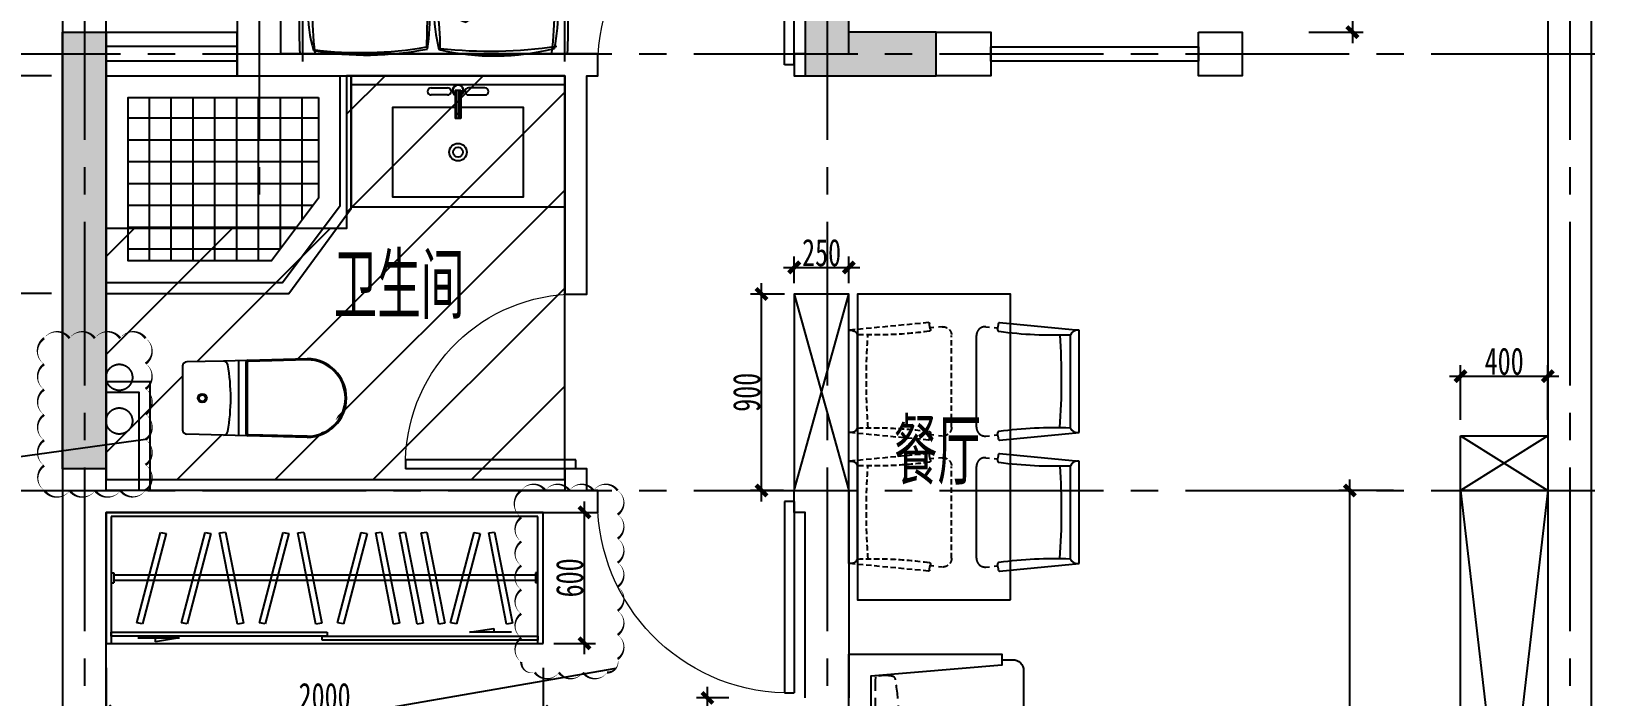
# Model space of a CAD drawing. Header units: millimetres. Extents: x -133666 to 880576, y -269375 to 86941.
# Drawn here: x 26232 to 33460, y -250007 to -246965 of the extents above; entities that cross this region are included whole.
import ezdxf

# ---------------------------------------------------------------- set-up
doc = ezdxf.new("R2010")
doc.units = ezdxf.units.MM
doc.header["$LTSCALE"] = 1000
for name, pattern in [('CENTER', [50.8, 31.75, -6.35, 6.35, -6.35]), ('CENTER2', [1.125, 0.75, -0.125, 0.125, -0.125]), ('DASH', [0.35, 0.25, -0.1]), ('DASHED', [19.05, 12.7, -6.35]), ('PS', [3200, 1500, -200, 1500]), ('TRATTEGGIATA2', [0.375, 0.25, -0.125])]:
    doc.linetypes.add(name, pattern=pattern)
doc.layers.get('0').update_dxf_attribs({"linetype": 'CONTINUOUS'})
doc.layers.get('Defpoints').update_dxf_attribs({"color": 6, "linetype": 'CONTINUOUS'})
for name, color, linetype in [('A-FUR', 8, 'CONTINUOUS'), ('A-Lvtry', 5, 'CONTINUOUS'), ('A-降板区域', 251, 'CONTINUOUS'), ('AXIS', 253, 'CENTER'), ('DIM', 3, 'CONTINUOUS'), ('P-Furniture(活动家具)', 134, 'CONTINUOUS'), ('P-Plumbing-fix(洁具)', 134, 'CONTINUOUS'), ('P-活动家具', 146, 'CONTINUOUS'), ('PS', 6, 'PS'), ('PUB_HATCH', 8, 'CONTINUOUS'), ('PUB_TEXT', 7, 'CONTINUOUS'), ('WALL', 2, 'CONTINUOUS'), ('WINDOW', 4, 'CONTINUOUS'), ('剪力墙', 6, 'CONTINUOUS')]:
    doc.layers.add(name, color=color, linetype=linetype)
doc.layers.add('S-ANNO-REVS', color=1, linetype='CONTINUOUS', true_color=0xff0000, plot=False)
doc.styles.add('DIM', font='', dxfattribs={"width": 0.7})
doc.styles.get("Standard").update_dxf_attribs({"font": 'tssdeng.shx', "bigfont": 'tssdchn.shx'})
doc.styles.add('ZZ', font='tssdeng.shx', dxfattribs={"width": 0.7, "bigfont": 'tssdchn.shx'})
doc.styles.get('DIM').set_extended_font_data('SimSun')
doc.dimstyles.new('TSSD_100_100', dxfattribs={"dimtxt": 300, "dimasz": 100, "dimexe": 100, "dimexo": 250, "dimgap": 100, "dimtad": 1, "dimdec": 0, "dimzin": 0, "dimdsep": 46, "dimtxsty": 'ZZ', "dimblk": 'ARCHTICK', "dimcen": 0, "dimdle": 100, "dimclrd": 256, "dimclrt": 7, "dimadec": 0, "dimazin": 0, "dimtfac": 1, "dimtdec": 0, "dimtix": 1, "dimtmove": 2, "dimatfit": 3, "dimfxl": 0, "dimtolj": 1, "dimtzin": 0, "dimarcsym": 0})
doc.dimstyles.new('金螳螂1-50', dxfattribs={"dimscale": 50, "dimtxt": 2.5, "dimasz": 1, "dimexe": 1, "dimexo": 1, "dimgap": 0.1, "dimtad": 1, "dimdec": 0, "dimrnd": 5, "dimzin": 0, "dimdsep": 46, "dimtxsty": 'DIM', "dimblk": 'ARCHTICK', "dimcen": 2, "dimdle": 1, "dimclrd": 254, "dimclre": 254, "dimclrt": 30, "dimadec": 0, "dimazin": 0, "dimtfac": 1, "dimtdec": 0, "dimtix": 1, "dimtmove": 2, "dimatfit": 3, "dimldrblk": 'A', "dimfxl": 0, "dimtolj": 1, "dimtzin": 0, "dimarcsym": 0})

# ---------------------------------------------------------------- blocks, each defined once
blk = doc.blocks.new('u5g')
at = {"color": 8, "linetype": 'DASH', "ltscale": 20}
for p, q in [((20, -300), (30, -300)), ((30, -300), (30, -350)), ((1705, -300), (1695, -300)), ((1695, -300), (1695, -350)), ((20, -350), (30, -350)), ((1695, -312.5), (30, -312.5)), ((1695, -337.5), (30, -337.5)), ((1705, -350), (1695, -350))]:
    blk.add_line(p, q, dxfattribs=at)
at = {"color": 8, "ltscale": 20}
for p, q in [((124.9, -623), (290.1, -623)), ((290.1, -623), (195, -641.9)), ((195, -641.9), (195, -623)), ((1434.9, -595), (1530, -576.1)), ((1600.1, -595), (1434.9, -595)), ((1530, -576.1), (1530, -595))]:
    blk.add_line(p, q, dxfattribs=at)
at = {"linetype": 'DASH', "ltscale": 20}
for points in [[(1725, 0), (0, 0), (0, -650), (1725, -650)], [(20, -595), (872.5, -595), (872.5, -615), (20, -615)], [(852.5, -615), (1705, -615), (1705, -635), (852.5, -635)]]:
    blk.add_lwpolyline(points, close=True, dxfattribs=at)
blk.add_lwpolyline([(1705, -650), (1705, -20), (20, -20), (20, -650)], dxfattribs=at)
at = {"color": 8, "linetype": 'DASH', "ltscale": 20}
for points in [[(120.6, -547.7), (214.1, -99.8), (237.1, -104.6), (143.5, -552.5)], [(297.3, -547.7), (390.9, -99.8), (413.8, -104.6), (320.3, -552.5)], [(518.6, -554.1), (447.8, -102.1), (471, -98.4), (541.8, -550.4)], [(604.7, -547.7), (698.2, -99.8), (721.2, -104.6), (627.7, -552.5)], [(827.7, -554.1), (756.9, -102.1), (780.1, -98.4), (850.9, -550.4)], [(913.8, -547.7), (1007.3, -99.8), (1030.3, -104.6), (936.8, -552.5)], [(1135.1, -554.1), (1064.3, -102.1), (1087.5, -98.4), (1158.3, -550.4)], [(1228.3, -554.1), (1157.5, -102.1), (1180.7, -98.4), (1251.5, -550.4)], [(1313.9, -554.1), (1243.1, -102.1), (1266.3, -98.4), (1337.1, -550.4)], [(1360, -547.7), (1453.5, -99.8), (1476.5, -104.6), (1383, -552.5)], [(1581.2, -554.1), (1510.4, -102.1), (1533.7, -98.4), (1604.4, -550.4)]]:
    blk.add_lwpolyline(points, close=True, dxfattribs=at)
blk = doc.blocks.new('A$C14777907')
at = {"layer": 'P-Furniture(活动家具)'}
h = blk.add_hatch(dxfattribs=at)
h.set_pattern_fill('AR-SAND', color=250, scale=0.5, style=0)
h.paths.add_polyline_path([(-546.9, 316.1), (-546.9, -5.9), (653.1, -5.9), (653.1, 316.1)])
at = {"layer": 'P-Furniture(活动家具)', "color": 251}
for p, q in [((-546.9, 1677.6), (-546.9, -510.8)), ((653.1, 1677.6), (653.1, -510.8)), ((677.6, 1114.1), (-550, 450.1)), ((677.6, 1084.6), (-546.9, 316.1)), ((-341.9, 1043), (-592.9, 1043)), ((10.9, 1043), (-61.4, 1043)), ((548.8, 1043), (279.5, 1043)), ((-306.2, 993), (-592.9, 993)), ((456.2, 993), (-141.8, 993)), ((-546.9, 316.1), (653.1, 316.1)), ((-560.1, -5.9), (653.1, -5.9)), ((54.1, -457), (-592.9, -457)), ((686.8, -457), (54.1, -457))]:
    blk.add_line(p, q, dxfattribs=at)
at = {"layer": 'P-Furniture(活动家具)'}
blk.add_line((665.3, 1643), (-559.2, 1643), dxfattribs=at)
for points in [[(-559.2, 1643, 0.015145), (-561.6, 1457.8, 0.00267), (-566.3, 1232.8, 0.058958), (-559.7, 1098, -0.038458), (-557.2, 976.2, 0.025508), (-557.2, 824.4, -0.039412), (-564.9, 621.7, 0.016498), (-570.4, 474, -0.095063), (-589.9, 343.7, 0.129887), (-610.3, 249.3, 0.123513), (-589.3, 151, -0.132991), (-566.3, 45.8, -0.041346), (-561.8, -142.7, 0.014819), (-568.4, -369.3, -0.211134), (-585, -409.6, 0.329446), (-601.7, -532.5, 0.37589), (-528.7, -565.2, 0.122432), (-475.2, -524.5, -0.342539), (-413.7, -504.4, 0.141351), (-284.9, -502, -0.036442), (-152.1, -487.1, -0.036947), (-16.4, -489.1, 0.022047), (54.1, -488.1, -0.02246)], [(665.3, 1643, -0.015145), (667.7, 1457.8, -0.00267), (672.4, 1232.8, -0.058958), (665.9, 1098, 0.038458), (663.3, 976.2, -0.025508), (663.3, 824.4, 0.039412), (671, 621.7, -0.016498), (676.5, 474, 0.037552), (667.2, 193.7, -0.045167), (672.4, 8, 0.051681), (667.9, -142.7, -0.014819), (674.5, -369.3, 0.211134), (691.1, -409.6, -0.329446), (707.8, -532.5, -0.367495), (632.8, -565.2, -0.123892), (580.3, -524.5, 0.358288), (521.8, -504.4, -0.141351), (393, -502, 0.036442), (260.2, -487.1, 0.036947), (124.6, -489.1, -0.022047), (54.1, -488.1, 0.02316)]]:
    blk.add_lwpolyline(points, format="xyb", dxfattribs=at)
at = {"layer": 'P-Furniture(活动家具)', "color": 251}
for centre, radius, start, end in [((365.4, 1440.3), 882.2, 168.41669, 192.50944), ((-202.1, -493.4), 2123.6, 83.88283, 98.3309), ((1430.1, 1422.9), 1929.9, 173.60879, 185.83391), ((-223.4, 547.9), 1104.5, 76.75454, 104.44305), ((800, 1593.1), 776.2, 178.15349, 191.67645), ((-710.9, 1434.7), 764.1, 0.05119, 14.26694), ((1633.7, 1420.2), 1564.6, 172.65046, 179.51242), ((-2949, 1639.8), 3035.7, 356.06735, 359.45452), ((360.2, 233.3), 1414.7, 80.05286, 101.34071), ((385.7, -92.7), 1729.7, 82.696, 99.95821), ((-1319.7, 1422.9), 1929.9, 354.16609, 6.39121), ((-39, 1443.9), 669, 343.0859, 15.86119), ((65.9, 1222.4), 317.9, 120.2878, 164.59824), ((-116.8, 1393.5), 105.8, 21.67931, 77.8243), ((379.3, 1237.4), 224.7, 76.50973, 152.29583), ((-55, 1289.3), 504.7, 333.49737, 20.69743), ((106.6, 1325.2), 529.9, 174.18704, 224.47313), ((37.4, 1231.1), 204.9, 26.15787, 125.83294), ((547.7, 1343), 615, 170.80231, 211.34581), ((-624.7, 1087), 649.1, 355.85031, 28.95445), ((-0.7, 1153), 244.5, 19.16577, 101.95874), ((-367.8, 1118.9), 253.6, 51.91879, 103.67035), ((496.5, 1468.1), 918.9, 186.69659, 212.61963), ((-386.8, 1118.3), 245, 27.99994, 96.84592), ((-356.5, 1625.4), 401.2, 247.48899, 261.69991), ((-514.8, 711.2), 543.6, 79.67694, 89.50551), ((420.2, 1855.3), 632.4, 272.28267, 286.61757), ((1321, -4098.5), 5398.7, 97.65435, 99.32678), ((-273.3, 1294.1), 328.6, 264.31868, 321.27219), ((107.1, 1764.1), 741.4, 260.93942, 295.21906)]:
    blk.add_arc(centre, radius, start, end, dxfattribs=at)
blk = doc.blocks.new('B20190222125856')
at = {"layer": 'AXIS', "linetype": 'CENTER2'}
for p, q in [((0, 11781), (0, -2685.7)), ((800, 11781), (800, 5144.8)), ((3400, 11781), (3400, -2685.7)), ((6800, 11781), (6800, -2685.7)), ((-2834.7, 5800), (9118.1, 5800)), ((-2834.7, 3800), (9118.1, 3800))]:
    blk.add_line(p, q, dxfattribs=at)
blk = doc.blocks.new('A$C68CA6050')
blk.add_wipeout([(0, 850), (2100, 850), (2100, 150), (2075, 150), (2075, 100), (2072, 83.1), (2060.4, 64.6), (2040.5, 52.5), (2025, 50), (1450, 50), (1437.2, 51.7), (1423.1, 57.8), (1414.6, 64.6), (1407.1, 74.2), (1403.4, 81.8), (1400, 100), (1398, 86), (1395.5, 79.2), (1390.8, 71.2), (1380.3, 60.2), (1363.8, 51.9), (1350, 50), (750, 50), (733.3, 52.9), (724.9, 56.8), (714.6, 64.6), (708.1, 72.6), (703.4, 81.8), (701.2, 89.1), (700, 100), (698.1, 86.3), (694.2, 76.7), (690.7, 70.9), (685.4, 64.6), (677.2, 58.1), (670.1, 54.2), (650, 50), (641.4, 50), (75, 50), (58.2, 52.9), (39.6, 64.6), (31.7, 75), (26.3, 88.7), (25, 100), (25, 150), (0, 150)]).translate(0, 0, 0).dxf.layer = 'P-活动家具'
at = {"layer": 'P-活动家具', "elevation": 0}
blk.add_lwpolyline([(1050, 50), (1043.2, 50), (750, 50, -0.414214), (700, 100, -0.414214), (650, 50), (75, 50, -0.414214), (25, 100), (25, 150), (0, 150), (0, 850), (1050, 850), (2100, 850), (2100, 150), (2075, 150), (2075, 100, -0.414214), (2025, 50), (1450, 50, -0.414214), (1400, 100, -0.414214), (1350, 50), (1056.8, 50)], format="xyb", close=True, dxfattribs=at)
for points in [[(0, 850), (2100, 850), (2100, 150), (2050, 150), (2000, 750.2), (100, 750.2), (50, 150), (0, 150), (0, 850)], [(700, 100), (700.1, 750.2)], [(1400, 100), (1400.1, 750.2)]]:
    blk.add_lwpolyline(points, dxfattribs=at)
at = {"layer": 'P-活动家具', "color": 251, "linetype": 'DASHED', "ltscale": 0.005, "elevation": 0}
for points in [[(103.3, 728.6, -0.008996), (692.3, 728.6, -0.12873), (694.8, 650.4, -0.310462), (679.3, 636.1, -0.072657), (116.2, 636.1, -0.310462), (100.7, 650.4, -0.12873), (103.3, 728.6, -0.746294)], [(1392.2, 728.6, 0.007743), (707.8, 728.6, 0.12873), (705.3, 650.4, 0.310462), (720.8, 636.1, 0.062134), (1379.2, 636.1, 0.310462), (1394.7, 650.4, 0.12873), (1392.2, 728.6, 0.746294)], [(1996.3, 728.6, 0.009023), (1409, 728.6, 0.12873), (1406.5, 650.4, 0.310462), (1422, 636.1, 0.072882), (1983.4, 636.1, 0.310462), (1998.9, 650.4, 0.12873), (1996.3, 728.6, 0.746294)]]:
    blk.add_lwpolyline(points, format="xyb", dxfattribs=at)
blk = doc.blocks.new('_ArchTick')
at = {"color": 0, "linetype": 'ByBlock', "const_width": 0.4}
blk.add_lwpolyline([(-0.5, -0.5), (0.5, 0.5)], dxfattribs=at)
blk = doc.blocks.new('*D242')
at = {"layer": 'Defpoints', "color": 0, "transparency": 16777216}
for p in [(26574, -247167.8), (26016.5, -248165.5), (26574, -248165.5)]:
    blk.add_point(p, dxfattribs=at)
at = {"layer": 'DIM', "lineweight": -2, "transparency": 16777216}
blk.add_line((26016.5, -247067.8), (26016.5, -248265.5), dxfattribs=at)
at = {"layer": 'DIM', "color": 0, "lineweight": -2, "transparency": 16777216}
for p, q in [((26324, -247167.8), (25916.5, -247167.8)), ((26324, -248165.5), (25916.5, -248165.5))]:
    blk.add_line(p, q, dxfattribs=at)
at = {"layer": 'DIM', "lineweight": -2, "transparency": 16777216, "xscale": 100, "yscale": 100, "zscale": 100}
for p, rotation in [((26016.5, -247167.8), 90), ((26016.5, -248165.5), 270)]:
    blk.add_blockref('_ArchTick', p, dxfattribs=dict(at, rotation=rotation))
at = {"layer": 'DIM', "color": 7, "transparency": 16777216, "insert": (25766.5, -247666.6), "char_height": 300, "attachment_point": 5, "rotation": 90, "style": 'ZZ'}
blk.add_mtext('\\A1;998', dxfattribs=at)
blk = doc.blocks.new('*D244')
at = {"layer": 'Defpoints', "color": 0, "transparency": 16777216}
for p in [(26574, -249767.8), (28573.9, -249767.8), (26574, -250079.5)]:
    blk.add_point(p, dxfattribs=at)
at = {"layer": 'DIM', "color": 254, "lineweight": -2, "transparency": 16777216}
for p, q in [((26574, -249879.5), (26574, -250129.5)), ((28573.9, -249879.5), (28573.9, -250129.5)), ((28623.9, -250079.5), (26524, -250079.5))]:
    blk.add_line(p, q, dxfattribs=at)
at = {"layer": 'DIM', "color": 254, "lineweight": -2, "transparency": 16777216, "xscale": 50, "yscale": 50, "zscale": 50, "rotation": 180}
blk.add_blockref('_ArchTick', (26574, -250079.5), dxfattribs=at)
at = {"layer": 'DIM', "color": 254, "lineweight": -2, "transparency": 16777216, "xscale": 50, "yscale": 50, "zscale": 50}
blk.add_blockref('_ArchTick', (28573.9, -250079.5), dxfattribs=at)
at = {"layer": 'DIM', "color": 30, "transparency": 16777216, "insert": (27573.9, -250012), "char_height": 125, "attachment_point": 5, "style": 'DIM'}
blk.add_mtext('\\A1;2000', dxfattribs=at)
blk = doc.blocks.new('A')
for p, q in [((-0.37, 0), (-2.13, 0)), ((-1.44, 1.15), (-1.09, 1.44)), ((-1.44, 1.15), (-0.37, 0)), ((-1.44, -1.15), (-0.37, 0)), ((-1.09, 1.44), (0, 0)), ((-1.09, -1.44), (0, 0)), ((-1.44, -1.15), (-1.09, -1.44))]:
    blk.add_line(p, q)
for points in [[(-1.44, 1.15), (-1.09, 1.44), (-0.37, 0), (0, 0)], [(-1.44, -1.15), (-1.09, -1.44), (-0.37, 0), (0, 0)]]:
    blk.add_solid(points)
blk = doc.blocks.new('$DorLib2D$00000001')
for p, q in [((0.45, 0.975), (0.5, 0.975)), ((0.45, 0), (0.45, 0.975)), ((0.5, 0), (0.5, 0.975)), ((0.5, 0), (0.45, 0))]:
    blk.add_line(p, q)
at = {"lineweight": 13}
blk.add_arc((0.475, 0), 0.975, 91.46928, 180, dxfattribs=at)
blk = doc.blocks.new('$TCHSYS$WIN2D')
for p, q in [((-0.5, 0.5), (0.5, 0.5)), ((-0.5, 0.5), (-0.5, -0.5)), ((0.5, 0.5), (0.5, -0.5)), ((0.5, 0.167), (-0.5, 0.167)), ((0.5, -0.167), (-0.5, -0.167)), ((-0.5, -0.5), (0.5, -0.5))]:
    blk.add_line(p, q)
blk = doc.blocks.new('A$C2EEA3612')
at = {"linetype": 'Continuous'}
for p, q in [((-180, 570), (-172.9, 299.7)), ((-175, 570.2), (-168, 299.8)), ((175, 570.2), (168, 299.8)), ((180, 570), (172.9, 299.7)), ((-172.9, 299.7), (-171.1, 240)), ((-163, 295), (163, 295)), ((-163, 290), (163, 290)), ((172.9, 299.7), (171.1, 240)), ((-171.6, 255), (171.6, 255)), ((-171.1, 240), (-169.5, 186.6)), ((171.1, 240), (169.5, 186.6)), ((-169.5, 186.6), (-165.6, 19.4)), ((169.5, 186.6), (165.6, 19.4)), ((-145.6, 0), (145.6, 0))]:
    blk.add_line(p, q, dxfattribs=at)
for radius in [20, 15]:
    blk.add_circle((0, 90), radius, dxfattribs=at)
for centre, radius, start, end in [((0, 570), 180, 0, 180), ((0, 570), 175, 0, 180), ((-163, 300), 10, 181.7534, 270), ((-163, 300), 5, 181.7534, 270), ((163, 300), 5, 270, 358.2466), ((163, 300), 10, 270, 358.2466), ((0, -673.3), 893.4, 80.14434, 99.85566), ((-149.5, 187.2), 20, 99.85566, 181.7534), ((149.5, 187.2), 20, 358.2466, 80.14434), ((-145.6, 20), 20, 181.7534, 270), ((145.6, 20), 20, 270, 358.2466)]:
    blk.add_arc(centre, radius, start, end, dxfattribs=at)
blk = doc.blocks.new('g3wr')
at = {"color": 251}
blk.add_wipeout([(92376.5, 176270.3), (92376.5, 176416), (92376.5, 176561.6), (92382.1, 176575.5), (92395.9, 176581.5), (92459.4, 176583.5), (92576.3, 176580.9), (92666.2, 176588.6), (92736.4, 176588), (92946.5, 176596), (92946.5, 176591), (93056.8, 176558.2), (93056.8, 176558.2), (93126.5, 176416), (93075.6, 176297.8), (92946.5, 176236), (92831.5, 176244.5), (92676.2, 176243), (92576.3, 176251), (92395.9, 176250.4)], dxfattribs=at)
at = {"xscale": -1, "rotation": 270}
blk.add_blockref('A$C2EEA3612', (92376.5, 176416), dxfattribs=at)
blk = doc.blocks.new('B20190310213323')
at = {"layer": 'PUB_HATCH'}
for points in [[(4000, 5900), (3600, 5900), (3600, 8800), (4150, 8800), (4150, 9000), (3400, 9000), (3400, 5700), (3600, 5700), (4000, 5700)], [(0, 5900), (200, 5900), (200, 3900), (0, 3900), (0, 5700)]]:
    blk.add_hatch(color=256, dxfattribs=at).paths.add_polyline_path(points)
at = {"layer": 'PUB_TEXT'}
h = blk.add_hatch(dxfattribs=at)
h.set_pattern_fill('_USER', color=250, scale=100, double=1, pattern_type=0)
h.set_pattern_definition([(0, (1171.45, 5138.84), (0, 100), []), (90, (1171.45, 5138.84), (-100, 6e-15), [])])
h.paths.add_polyline_path([(1171.4, 5600), (1171.4, 5138.8), (956.8, 4852.3), (300, 4852.3), (300, 5600)])
at = {"layer": 'A-Lvtry', "ltscale": 3}
for points in [[(200, 4702.3), (1035.5, 4702.3), (1321.4, 5092), (1321.4, 5700)], [(200, 4752.3), (1006.8, 4752.3), (1271.4, 5105.5), (1271.4, 5700)]]:
    blk.add_lwpolyline(points, dxfattribs=at)
at = {"layer": 'PUB_TEXT', "color": 250}
blk.add_lwpolyline([(1171.4, 5600), (1171.4, 5138.8), (956.8, 4852.3), (300, 4852.3), (300, 5600)], close=True, dxfattribs=at)
at = {"layer": 'WALL'}
for points in [[(1000, 5800), (1000, 8800), (1500, 8800), (1500, 9000), (800, 9000), (800, 5700), (2300, 5700), (2300, 4700), (2400, 4700), (2400, 5700), (2450, 5700), (2450, 5800)], [(7000, 100), (7000, 9000), (6700, 9000), (6700, 8800), (6800, 8800), (6800, 200), (6100, 200), (6100, 0), (6800, 0), (6800, -1400), (6500, -1400), (6500, -1600), (7000, -1600)], [(4000, 5900), (4250, 5900), (4250, 5700), (4000, 5700)]]:
    blk.add_lwpolyline(points, close=True, dxfattribs=at)
for points in [[(3600, 5800), (3600, 8800), (4150.1, 8800), (4150.1, 9000), (3500, 9000), (3000, 9000), (3000, 8800), (3400, 8800), (3400, 5800), (3350, 5800), (3350, 5700), (3500, 5700)], [(600, -400), (600, 200), (200, 200), (200, 3700), (2450, 3700), (2450, 3800), (2400, 3800), (2400, 3900), (2300, 3900), (2300, 3800), (200, 3800), (200, 6500), (0, 6500), (0, 0), (500, 0), (500, -600), (600, -600), (600, -400)], [(200, 4300), (400, 4300), (400, 3800)], [(200, 4250), (350, 4250), (350, 3800)], [(3400, 2850), (3400, 3700), (3350, 3700), (3350, 3800), (3600, 3800), (3600, 2850)]]:
    blk.add_lwpolyline(points, dxfattribs=at)
at = {"layer": 'WALL', "elevation": 0}
blk.add_lwpolyline([(5200, 5900), (5400, 5900), (5400, 5700), (5200, 5700)], close=True, dxfattribs=at)
at = {"layer": 'WINDOW'}
blk.add_lwpolyline([(4250, 5833.3), (5200, 5833.3), (5200, 5766.7), (4250, 5766.7)], close=True, dxfattribs=at)
at = {"layer": '剪力墙', "elevation": 0}
for points in [[(4000, 5900), (3600, 5900), (3600, 8800), (4150, 8800), (4150, 9000), (3400, 9000), (3400, 5700), (3600, 5700), (4000, 5700)], [(0, 5900), (200, 5900), (200, 3900), (0, 3900), (0, 5700)]]:
    blk.add_lwpolyline(points, close=True, dxfattribs=at)
blk.add_lwpolyline([(0, 5700), (0, 5700)], dxfattribs=at)
at = {"layer": 'WINDOW', "xscale": 900, "yscale": 900, "zscale": -900}
blk.add_blockref('$DorLib2D$00000001', (2900, 5750), dxfattribs=at)
at = {"layer": 'WINDOW'}
for name, p, xscale, yscale, zscale, rotation in [('$TCHSYS$WIN2D', (500, 5800), -600, 200, -600, 180), ('$DorLib2D$00000001', (2350, 4300), -800, 800, 800, 90), ('$DorLib2D$00000001', (2900, 3750), -900, 900, -900, 180)]:
    blk.add_blockref(name, p, dxfattribs=dict(at, xscale=xscale, yscale=yscale, zscale=zscale, rotation=rotation))
at = {"layer": 'A-Lvtry', "ltscale": 3, "extrusion": (0, 0, -1), "zscale": -1, "rotation": 180}
blk.add_blockref('g3wr', (91826.5, 180639.5), dxfattribs=at)
blk = doc.blocks.new('*D252')
at = {"layer": 'Defpoints', "color": 0, "transparency": 16777216}
for p in [(33174, -248543.8), (32774, -248817.8), (33174, -248817.8)]:
    blk.add_point(p, dxfattribs=at)
at = {"layer": 'DIM', "color": 254, "lineweight": -2, "transparency": 16777216}
for p, q in [((32774, -248743.8), (32774, -248493.8)), ((33174, -248743.8), (33174, -248493.8)), ((32724, -248543.8), (33224, -248543.8))]:
    blk.add_line(p, q, dxfattribs=at)
at = {"layer": 'DIM', "color": 254, "lineweight": -2, "transparency": 16777216, "xscale": 50, "yscale": 50, "zscale": 50, "rotation": 180}
blk.add_blockref('_ArchTick', (32774, -248543.8), dxfattribs=at)
at = {"layer": 'DIM', "color": 254, "lineweight": -2, "transparency": 16777216, "xscale": 50, "yscale": 50, "zscale": 50}
blk.add_blockref('_ArchTick', (33174, -248543.8), dxfattribs=at)
at = {"layer": 'DIM', "color": 30, "transparency": 16777216, "insert": (32974, -248476.3), "char_height": 125, "attachment_point": 5, "style": 'DIM'}
blk.add_mtext('\\A1;400', dxfattribs=at)
blk = doc.blocks.new('*D281')
at = {"layer": 'Defpoints', "color": 0, "transparency": 16777216}
for p in [(31774, -245267.8), (31774, -246967.8), (32278.9, -246967.8)]:
    blk.add_point(p, dxfattribs=at)
at = {"layer": 'DIM', "color": 254, "lineweight": -2, "transparency": 16777216}
for p, q in [((32278.9, -245217.8), (32278.9, -247017.8)), ((32078.9, -245267.8), (32328.9, -245267.8)), ((32078.9, -246967.8), (32328.9, -246967.8))]:
    blk.add_line(p, q, dxfattribs=at)
at = {"layer": 'DIM', "color": 254, "lineweight": -2, "transparency": 16777216, "xscale": 50, "yscale": 50, "zscale": 50}
for p, rotation in [((32278.9, -245267.8), 90), ((32278.9, -246967.8), 270)]:
    blk.add_blockref('_ArchTick', p, dxfattribs=dict(at, rotation=rotation))
at = {"layer": 'DIM', "color": 30, "transparency": 16777216, "insert": (32211.4, -246117.8), "char_height": 125, "attachment_point": 5, "rotation": 90, "style": 'DIM'}
blk.add_mtext('\\A1;1700', dxfattribs=at)
blk = doc.blocks.new('chair4')
at = {"linetype": 'DASH', "ltscale": 200}
for p, q in [((-426.4, 250.4), (-410.4, 248.9)), ((-470, 210.5), (-470, -210.5)), ((-426.4, -250.4), (-410.4, -248.9))]:
    blk.add_line(p, q, dxfattribs=at)
at = {"ltscale": 20}
for p, q in [((-388.8, 247), (-371.7, 245.5)), ((-364.8, 269), (0, 234.3)), ((0, 234.3), (0, -234.3)), ((-40, 213.8), (-40, -213.8)), ((-388.8, -247), (-371.7, -245.5)), ((-364.8, -269), (0, -234.3))]:
    blk.add_line(p, q, dxfattribs=at)
at = {"linetype": 'DASH', "ltscale": 200, "extrusion": (0, 0, -1)}
for centre, start_param, end_param in [((-430, 210.5), 3.926991, 5.586837), ((-430, -210.5), 2.267145, 3.926991)]:
    blk.add_ellipse(centre, major_axis=(28.3, 28.3), ratio=1, start_param=start_param, end_param=end_param, dxfattribs=at)
at = {"ltscale": 20, "extrusion": (0, 0, -1)}
for centre, major_axis, ratio, start_param, end_param in [((-365.9, 237.3), (5.66, -5.66), 1, 0.914477, 2.702691), ((-440.3, 264.1), (50.3, 50.3), 1, 0.774487, 1.131895), ((-365.2, 265), (2.83, 2.83), 1, 3.91608, 5.586837), ((-124.5, 1886.5), (-1792.2, 85), 0.932857, 4.621064, 4.803714), ((-6.5, 197.7), (26.3, 26.3), 1, 4.375488, 5.671939), ((-2032.8, -2.5), (-3, 2384.1), 0.819086, 1.481782, 1.659811), ((-124.5, -1886.5), (1792.2, 85), 0.932857, 4.621064, 4.803714), ((-6.5, -197.7), (26.3, 26.3), 1, 2.182042, 3.478494), ((-365.9, -237.3), (5.66, 5.66), 1, 3.580494, 5.368708), ((-440.3, -264.1), (50.3, -50.3), 1, -1.131895, -0.774487), ((-365.2, -265), (2.83, -2.83), 1, 0.696349, 2.367105)]:
    blk.add_ellipse(centre, major_axis=major_axis, ratio=ratio, start_param=start_param, end_param=end_param, dxfattribs=at)
blk = doc.blocks.new('222')
at = {"linetype": 'TRATTEGGIATA2', "ltscale": 0.1}
for p, q in [((131, 375.2), (165.7, 740)), ((669, 375.2), (634.3, 740)), ((731, 375.2), (765.7, 740)), ((1269, 375.2), (1234.3, 740)), ((153, 351.2), (154.5, 368.3)), ((647, 351.2), (645.5, 368.3)), ((753, 351.2), (754.5, 368.3)), ((1247, 351.2), (1245.5, 368.3)), ((149.6, 313.6), (151.1, 329.6)), ((650.4, 313.6), (648.9, 329.6)), ((749.6, 313.6), (751.1, 329.6)), ((1250.4, 313.6), (1248.9, 329.6)), ((189.5, 270), (610.5, 270)), ((789.5, 270), (1210.5, 270))]:
    blk.add_line(p, q, dxfattribs=at)
at = {"ltscale": 20}
for p, q in [((165.7, 740), (634.3, 740)), ((765.7, 740), (1234.3, 740)), ((186.2, 700), (613.8, 700)), ((786.2, 700), (1213.8, 700))]:
    blk.add_line(p, q, dxfattribs=at)
blk.add_lwpolyline([(0, 0), (1400, 0), (1400, 700), (0, 700)], close=True)
at = {"ltscale": 20, "extrusion": (0, 0, -1)}
for centre, start_param, end_param in [((202.3, 733.5), 4.375488, 5.671939), ((597.7, 733.5), 2.182042, 3.478494), ((802.3, 733.5), 4.375488, 5.671939), ((1197.7, 733.5), 2.182042, 3.478494)]:
    blk.add_ellipse(centre, major_axis=(-26.3, 26.3), ratio=1, start_param=start_param, end_param=end_param, dxfattribs=at)
at = {"linetype": 'TRATTEGGIATA2', "ltscale": 0.1, "extrusion": (0, 0, -1)}
for centre, major_axis, ratio, start_param, end_param in [((-1486.5, 615.5), (85, 1792.2), 0.932857, 1.479471, 1.662121), ((402.5, -1292.8), (2384.1, 3), 0.819086, 4.623375, 4.801403), ((2286.5, 615.5), (-85, 1792.2), 0.932857, 4.621064, 4.803714), ((-886.5, 615.5), (85, 1792.2), 0.932857, 1.479471, 1.662121), ((1002.5, -1292.8), (2384.1, 3), 0.819086, 4.623375, 4.801403), ((2886.5, 615.5), (-85, 1792.2), 0.932857, 4.621064, 4.803714), ((135, 374.8), (-2.83, 2.83), 1, 3.91608, 5.586837), ((135.9, 299.7), (-50.3, 50.3), 1, 0.774487, 1.131895), ((162.7, 374.1), (5.66, 5.66), 1, 0.914477, 2.702691), ((637.3, 374.1), (-5.66, 5.66), 1, 3.580494, 5.368708), ((664.1, 299.7), (50.3, 50.3), 1, -1.131895, -0.774487), ((665, 374.8), (2.83, 2.83), 1, 0.696349, 2.367105), ((735, 374.8), (-2.83, 2.83), 1, 3.91608, 5.586837), ((735.9, 299.7), (-50.3, 50.3), 1, 0.774487, 1.131895), ((762.7, 374.1), (5.66, 5.66), 1, 0.914477, 2.702691), ((1237.3, 374.1), (-5.66, 5.66), 1, 3.580494, 5.368708), ((1264.1, 299.7), (50.3, 50.3), 1, -1.131895, -0.774487), ((1265, 374.8), (2.83, 2.83), 1, 0.696349, 2.367105), ((189.5, 310), (-28.3, 28.3), 1, 3.926991, 5.586837), ((610.5, 310), (-28.3, 28.3), 1, 2.267145, 3.926991), ((789.5, 310), (-28.3, 28.3), 1, 3.926991, 5.586837), ((1210.5, 310), (-28.3, 28.3), 1, 2.267145, 3.926991)]:
    blk.add_ellipse(centre, major_axis=major_axis, ratio=ratio, start_param=start_param, end_param=end_param, dxfattribs=at)
at = {"xscale": -1, "rotation": 90}
for p in [(400, -314), (1000, -314)]:
    blk.add_blockref('chair4', p, dxfattribs=at)
blk = doc.blocks.new('*D287')
at = {"layer": 'Defpoints', "color": 0, "transparency": 16777216}
for p in [(28573.9, -249167.8), (28763.7, -249167.8), (28573.9, -249767.8)]:
    blk.add_point(p, dxfattribs=at)
at = {"layer": 'DIM', "color": 254, "lineweight": -2, "transparency": 16777216}
for p, q in [((28763.7, -249817.8), (28763.7, -249117.8)), ((28623.9, -249167.8), (28813.7, -249167.8)), ((28623.9, -249767.8), (28813.7, -249767.8))]:
    blk.add_line(p, q, dxfattribs=at)
at = {"layer": 'DIM', "color": 254, "lineweight": -2, "transparency": 16777216, "xscale": 50, "yscale": 50, "zscale": 50}
for p, rotation in [((28763.7, -249167.8), 90), ((28763.7, -249767.8), 270)]:
    blk.add_blockref('_ArchTick', p, dxfattribs=dict(at, rotation=rotation))
at = {"layer": 'DIM', "color": 30, "transparency": 16777216, "insert": (28696.2, -249467.8), "char_height": 125, "attachment_point": 5, "rotation": 90, "style": 'DIM'}
blk.add_mtext('\\A1;600', dxfattribs=at)
blk = doc.blocks.new('*D290')
at = {"layer": 'Defpoints', "color": 0, "transparency": 16777216}
for p in [(29974, -248046), (29724, -248167.8), (29974, -248167.8)]:
    blk.add_point(p, dxfattribs=at)
at = {"layer": 'DIM', "color": 254, "lineweight": -2, "transparency": 16777216}
for p, q in [((29674, -248046), (30024, -248046)), ((29724, -248117.8), (29724, -247996)), ((29974, -248117.8), (29974, -247996))]:
    blk.add_line(p, q, dxfattribs=at)
at = {"layer": 'DIM', "color": 254, "lineweight": -2, "transparency": 16777216, "xscale": 50, "yscale": 50, "zscale": 50, "rotation": 180}
blk.add_blockref('_ArchTick', (29724, -248046), dxfattribs=at)
at = {"layer": 'DIM', "color": 254, "lineweight": -2, "transparency": 16777216, "xscale": 50, "yscale": 50, "zscale": 50}
blk.add_blockref('_ArchTick', (29974, -248046), dxfattribs=at)
at = {"layer": 'DIM', "color": 30, "transparency": 16777216, "insert": (29849, -247978.5), "char_height": 125, "attachment_point": 5, "style": 'DIM'}
blk.add_mtext('\\A1;250', dxfattribs=at)
blk = doc.blocks.new('*D291')
at = {"layer": 'Defpoints', "color": 0, "transparency": 16777216}
for p in [(29574, -248167.8), (29729.5, -248167.8), (29724, -249067.8)]:
    blk.add_point(p, dxfattribs=at)
at = {"layer": 'DIM', "color": 254, "lineweight": -2, "transparency": 16777216}
for p, q in [((29574, -249117.8), (29574, -248117.8)), ((29679.5, -248167.8), (29524, -248167.8)), ((29674, -249067.8), (29524, -249067.8))]:
    blk.add_line(p, q, dxfattribs=at)
at = {"layer": 'DIM', "color": 254, "lineweight": -2, "transparency": 16777216, "xscale": 50, "yscale": 50, "zscale": 50}
for p, rotation in [((29574, -248167.8), 90), ((29574, -249067.8), 270)]:
    blk.add_blockref('_ArchTick', p, dxfattribs=dict(at, rotation=rotation))
at = {"layer": 'DIM', "color": 30, "transparency": 16777216, "insert": (29506.5, -248617.8), "char_height": 125, "attachment_point": 5, "rotation": 90, "style": 'DIM'}
blk.add_mtext('\\A1;900', dxfattribs=at)
blk = doc.blocks.new('*D294')
at = {"layer": 'Defpoints', "color": 0, "transparency": 16777216}
for p in [(29326.4, -250017.8), (29474, -250017.8), (29474, -251217.8)]:
    blk.add_point(p, dxfattribs=at)
at = {"layer": 'DIM', "color": 254, "lineweight": -2, "transparency": 16777216}
for p, q in [((29326.4, -251267.8), (29326.4, -249967.8)), ((29424, -250017.8), (29276.4, -250017.8)), ((29424, -251217.8), (29276.4, -251217.8))]:
    blk.add_line(p, q, dxfattribs=at)
at = {"layer": 'DIM', "color": 254, "lineweight": -2, "transparency": 16777216, "xscale": 50, "yscale": 50, "zscale": 50}
for p, rotation in [((29326.4, -250017.8), 90), ((29326.4, -251217.8), 270)]:
    blk.add_blockref('_ArchTick', p, dxfattribs=dict(at, rotation=rotation))
at = {"layer": 'DIM', "color": 30, "transparency": 16777216, "insert": (29258.9, -250617.8), "char_height": 125, "attachment_point": 5, "rotation": 90, "style": 'DIM'}
blk.add_mtext('\\A1;1200', dxfattribs=at)
blk = doc.blocks.new('A$C775F19E5')
at = {"layer": 'P-Plumbing-fix(洁具)', "color": 134}
for p, q in [((-1089.3, 600), (-1089.3, 0)), ((-1089.3, 600), (-110.7, 600)), ((-110.7, 0), (-110.7, 600)), ((-1089.3, 0), (-110.7, 0))]:
    blk.add_line(p, q, dxfattribs=at)
at = {"layer": 'P-Plumbing-fix(洁具)', "color": 251}
for p, q in [((-1089.3, 560), (-110.7, 560)), ((-723.3, 544.6, 16), (-648.2, 544.6, 16)), ((-648.2, 512.1, 16), (-723.3, 512.1, 16)), ((-612.5, 533.8, 16), (-612.5, 425.1, 16)), ((-612.5, 533.8, 16), (-587.5, 533.8, 16)), ((-610, 533.8, 16), (-610, 509, 16)), ((-610, 509, 16), (-610, 425.1, 16)), ((-600, 533.8, 16), (-600, 425.1, 16)), ((-600, 524.1, 16), (-600, 425.1, 16)), ((-590, 533.8, 16), (-590, 404.1, 16)), ((-587.5, 533.8, 16), (-587.5, 425.1, 16)), ((-476.7, 544.6, 16), (-551.8, 544.6, 16)), ((-551.8, 512.1, 16), (-476.7, 512.1, 16)), ((-587.5, 425.1, 16), (-612.5, 425.1, 16)), ((-612.5, 424.1, 16), (-612.5, 404.1, 16)), ((-587.5, 424.1, 16), (-612.5, 424.1, 16)), ((-587.5, 404.1, 16), (-612.5, 404.1, 16)), ((-611.5, 425.1, 16), (-611.5, 424.1, 16)), ((-610, 424.1, 16), (-610, 404.1, 16)), ((-600, 424.1, 16), (-600, 404.1, 16)), ((-600, 424.1, 16), (-600, 404.1, 16)), ((-590, 424.1, 16), (-590, 404.1, 16)), ((-588.5, 425.1, 16), (-588.5, 424.1, 16)), ((-587.5, 424.1, 16), (-587.5, 404.1, 16))]:
    blk.add_line(p, q, dxfattribs=at)
at = {"layer": 'P-Plumbing-fix(洁具)', "color": 134}
blk.add_lwpolyline([(-612.5, 455), (-900, 455), (-900, 45), (-300, 45), (-300, 455), (-587.5, 455)], dxfattribs=at)
at = {"layer": 'P-Plumbing-fix(洁具)', "color": 251}
for radius in [40, 40, 22.5]:
    blk.add_circle((-600, 250), radius, dxfattribs=at)
for centre, radius, start, end in [((-723.3, 528.3, 16), 16.2, 90, 270), ((-648.2, 528.3, 16), 16.2, 270, 90), ((-600, 533, 12.8), 26, 292.61987, 247.38014), ((-600, 533, 12.8), 24.5, 295.31939, 245.92542), ((-600, 533, 12.8), 23.7, 295.31939, 245.92542), ((-551.8, 528.3, 16), 16.2, 90, 270), ((-476.7, 528.3, 16), 16.2, 270, 90)]:
    blk.add_arc(centre, radius, start, end, dxfattribs=at)
blk = doc.blocks.new('*D1185')
at = {"layer": 'Defpoints', "color": 0, "transparency": 16777216}
for p in [(32267.2, -249067.8), (32774, -249067.8), (32774, -252667.8)]:
    blk.add_point(p, dxfattribs=at)
at = {"layer": 'S-ANNO-REVS', "color": 254, "lineweight": -2, "transparency": 16777216}
for p, q in [((32467.2, -249067.8), (32217.2, -249067.8)), ((32267.2, -252717.8), (32267.2, -249017.8)), ((32467.2, -252667.8), (32217.2, -252667.8))]:
    blk.add_line(p, q, dxfattribs=at)
at = {"layer": 'S-ANNO-REVS', "color": 254, "lineweight": -2, "transparency": 16777216, "xscale": 50, "yscale": 50, "zscale": 50}
for p, rotation in [((32267.2, -249067.8), 90), ((32267.2, -252667.8), 270)]:
    blk.add_blockref('_ArchTick', p, dxfattribs=dict(at, rotation=rotation))
at = {"layer": 'S-ANNO-REVS', "color": 30, "transparency": 16777216, "insert": (32199.7, -250867.8), "char_height": 125, "attachment_point": 5, "rotation": 90, "style": 'DIM'}
blk.add_mtext('\\A1;3600', dxfattribs=at)

msp = doc.modelspace()

# ---------------------------------------------------------------- hatches: boundary and pattern name
at = {"layer": 'A-降板区域'}
h = msp.add_hatch(dxfattribs=at)
h.set_pattern_fill('ANSI31', color=256, scale=100, style=0)
h.set_pattern_definition([(45, (0, -184317.83), (-224.5064, 224.5064), [])])
h.paths.add_polyline_path([(28674, -247167.8), (27674, -247167.8), (27674, -247867.8), (26574, -247867.8), (26574, -249017.8), (28674, -249017.8)])

# ---------------------------------------------------------------- linework, layer by layer
at = {"layer": 'A-FUR'}
for p, q in [((32774, -248817.8), (33174, -249067.8)), ((33174, -248817.8), (32774, -249067.8)), ((32774, -249067.8), (33174, -252517.8)), ((33174, -249067.8), (32774, -252517.8))]:
    msp.add_line(p, q, dxfattribs=at)
for points in [[(32774, -248817.8), (33174, -248817.8), (33174, -249067.8), (32774, -249067.8)], [(32774, -249067.8), (33174, -249067.8), (33174, -252517.8), (32774, -252517.8)]]:
    msp.add_lwpolyline(points, close=True, dxfattribs=at)
at = {"layer": 'PS', "ltscale": 0.5}
for centre in [(26634, -248549.3), (26634, -248749.3)]:
    msp.add_circle(centre, 60, dxfattribs=at)

# ---------------------------------------------------------------- block references
at = {"layer": 'A-FUR', "xscale": 1.159400000236928, "yscale": 0.9231000000145286}
msp.add_blockref('u5g', (26574, -249167.8), dxfattribs=at)
at = {"layer": 'DIM'}
msp.add_blockref('B20190222125856', (26474, -252867.8), dxfattribs=at)
at = {"layer": 'P-Furniture(活动家具)', "rotation": 180}
msp.add_blockref('A$C14777907', (28127, -245424.8), dxfattribs=at)

# ---------------------------------------------------------------- texts
at = {"layer": 'PUB_TEXT', "width": 0.7}
for s, p in [('卫生间', (27615.4, -248282)), ('餐厅', (30180, -249041.6))]:
    msp.add_text(s, height=300, dxfattribs=at).set_placement(p)

# ---------------------------------------------------------------- dimensions: what is measured, and where the dimension line sits
at = {"layer": 'DIM'}
dim = msp.add_linear_dim(base=(26016.5, -248165.5), p1=(26574, -247167.8), p2=(26574, -248165.5), angle=90, dimstyle='TSSD_100_100', dxfattribs=at)
dim.commit()
dim.dimension.update_dxf_attribs({"geometry": '*D242', "text_midpoint": (25766.5, -247666.6)})
dim = msp.add_linear_dim(base=(26574, -250079.5), p1=(28573.9, -249767.8), p2=(26574, -249767.8), dimstyle='金螳螂1-50', dxfattribs=at)
dim.commit()
dim.dimension.update_dxf_attribs({"geometry": '*D244', "text_midpoint": (27573.9, -250012)})

# ---------------------------------------------------------------- next in the draw order: block references
at = {"layer": 'P-活动家具', "rotation": 90}
msp.add_blockref('A$C68CA6050', (30824, -251917.8, 0), dxfattribs=at)

# ---------------------------------------------------------------- next in the draw order: block references
at = {"layer": 'WALL'}
msp.add_blockref('B20190310213323', (26374, -252867.8), dxfattribs=at)

# ---------------------------------------------------------------- next in the draw order: linework, layer by layer
at = {"layer": 'A-FUR'}
for p, q in [((29724, -249067.8), (29974, -248167.8)), ((29724, -248167.8), (29974, -249067.8))]:
    msp.add_line(p, q, dxfattribs=at)
msp.add_lwpolyline([(29974, -249067.8), (29974, -248167.8), (29724, -248167.8), (29724, -249067.8)], close=True, dxfattribs=at)
at = {"layer": 'A-降板区域'}
msp.add_lwpolyline([(28674, -247167.8), (27674, -247167.8), (27674, -247867.8), (27674, -247867.8), (26574, -247867.8), (26574, -249017.8), (28674, -249017.8)], close=True, dxfattribs=at)
at = {"layer": 'S-ANNO-REVS'}
for p, q in [((26754, -248834.4), (9913.1, -251160.8)), ((28907.2, -249882.9), (8793.1, -253369.7))]:
    msp.add_line(p, q, dxfattribs=at)
for points in [[(26290, -248370.4, 0, 11.6, -0.520567), (26406, -248370.4, 0, 11.6, -0.520567), (26522, -248370.4, 0, 11.6, -0.520567), (26638, -248370.4, 0, 11.6, -0.520567), (26754, -248370.4, 0, 11.6, -0.520567), (26754, -248486.4, 0, 11.6, -0.520567), (26754, -248602.4, 0, 11.6, -0.520567), (26754, -248718.4, 0, 11.6, -0.520567), (26754, -248834.4, 0, 11.6, -0.520567), (26754, -248950.4, 0, 11.6, -0.520567), (26754, -249066.4, 0, 11.6, -0.520567), (26639.3, -249067.8, 0, 11.6, -0.520567), (26523.3, -249067.8, 0, 11.6, -0.520567), (26407.3, -249067.8, 0, 11.6, -0.520567), (26291.3, -249067.8, 0, 11.6, -0.520567), (26290, -248953.1, 0, 11.6, -0.520567), (26290, -248837.1, 0, 11.6, -0.520567), (26290, -248721.1, 0, 11.6, -0.520567), (26290, -248605.1, 0, 11.6, -0.520567), (26290, -248489.1, 0, 11.6, -0.520567)], [(28474.4, -249067.8, 0, 11, -0.520567), (28584.7, -249067.8, 0, 11, -0.520567), (28694.9, -249067.8, 0, 11, -0.520567), (28805.1, -249067.8, 0, 11, -0.520567), (28915.4, -249067.8, 0, 11, -0.520567), (28915.4, -249178, 0, 11, -0.520567), (28915.4, -249288.2, 0, 11, -0.520567), (28915.4, -249398.5, 0, 11, -0.520567), (28915.4, -249508.7, 0, 11, -0.520567), (28915.4, -249618.9, 0, 11, -0.520567), (28915.4, -249729.2, 0, 11, -0.520567), (28915.4, -249839.4, 0, 11, -0.520567), (28866.9, -249901.2, 0, 11, -0.520567), (28756.7, -249901.2, 0, 11, -0.520567), (28646.4, -249901.2, 0, 11, -0.520567), (28536.2, -249901.2, 0, 11, -0.520567), (28474.4, -249852.7, 0, 11, -0.520567), (28474.4, -249742.5, 0, 11, -0.520567), (28474.4, -249632.2, 0, 11, -0.520567), (28474.4, -249522, 0, 11, -0.520567), (28474.4, -249411.8, 0, 11, -0.520567), (28474.4, -249301.5, 0, 11, -0.520567), (28474.4, -249191.3, 0, 11, -0.520567)]]:
    msp.add_lwpolyline(points, format="xyseb", close=True, dxfattribs=at)

# ---------------------------------------------------------------- next in the draw order: block references
at = {"layer": 'A-FUR', "rotation": 90}
msp.add_blockref('222', (30714, -249567.8), dxfattribs=at)
at = {"layer": 'P-Plumbing-fix(洁具)'}
msp.add_blockref('A$C775F19E5', (28784.7, -247767.8), dxfattribs=at)

# ---------------------------------------------------------------- next in the draw order: dimensions: what is measured, and where the dimension line sits
at = {"layer": 'DIM'}
for base, p1, p2, picture, middle in [((32278.9, -246967.8), (31774, -245267.8), (31774, -246967.8), '*D281', (32211.4, -246117.8)), ((29574, -248167.8), (29724, -249067.8), (29729.5, -248167.8), '*D291', (29506.5, -248617.8)), ((28763.7, -249167.8), (28573.9, -249767.8), (28573.9, -249167.8), '*D287', (28696.2, -249467.8)), ((29326.4, -250017.8), (29474, -251217.8), (29474, -250017.8), '*D294', (29258.9, -250617.8))]:
    dim = msp.add_linear_dim(base=base, p1=p1, p2=p2, angle=90, dimstyle='金螳螂1-50', dxfattribs=at)
    dim.commit()
    dim.dimension.update_dxf_attribs({"geometry": picture, "text_midpoint": middle})
for base, p1, p2, picture, middle in [((29974, -248046), (29724, -248167.8), (29974, -248167.8), '*D290', (29849, -247978.5)), ((33174, -248543.8), (32774, -248817.8), (33174, -248817.8), '*D252', (32974, -248476.3))]:
    dim = msp.add_linear_dim(base=base, p1=p1, p2=p2, dimstyle='金螳螂1-50', dxfattribs=at)
    dim.commit()
    dim.dimension.update_dxf_attribs({"geometry": picture, "text_midpoint": middle})
at = {"layer": 'S-ANNO-REVS'}
dim = msp.add_linear_dim(base=(32267.2, -249067.8), p1=(32774, -252667.8), p2=(32774, -249067.8), angle=90, dimstyle='金螳螂1-50', dxfattribs=at)
dim.commit()
dim.dimension.update_dxf_attribs({"geometry": '*D1185', "text_midpoint": (32199.7, -250867.8)})

doc.saveas('drawing.dxf')
